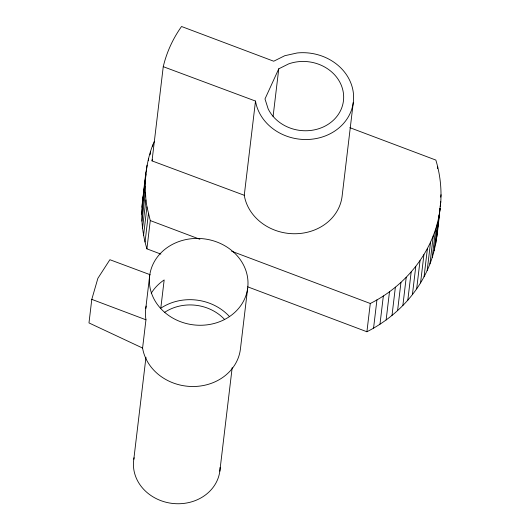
<?xml version="1.0" encoding="UTF-8"?>
<svg xmlns="http://www.w3.org/2000/svg" width="530" height="530" viewBox="0 0 530 530"><rect width="100%" height="100%" fill="white"/><g stroke="black" fill="none" stroke-linecap="round" stroke-linejoin="round"><path stroke-width="0.79" d="M160.855 254.095L146.916 248.842C142.146 233.18 140.616 216.545 142.636 200.287C145.107 180.478 145.955 159.861 154.349 141.384M146.916 248.842L150.281 220.579L146.949 206.839L145.916 199.889L145.107 185.931L146.002 172.018M247.616 286.796L366.912 331.753C394.989 317.496 418.534 293.521 429.923 263.933C437.714 244.131 438.231 222.56 440.788 201.691C441.649 187.666 439.926 173.522 435.845 160.073L349.86 127.67M436.753 236.897L437.416 229.96M150.209 274.745L109.882 259.713L97.878 278.316L91.789 299.37L88.98 322.929L142.583 348.051A49.396 43.328 6.8 0 0 192.098 386.509A49.396 43.328 6.8 0 0 240.368 349.469L247.669 288.227A49.396 43.328 6.8 0 0 179.153 241.468A49.396 43.328 6.8 0 0 169.236 315.86A49.396 43.328 6.8 0 0 247.669 288.227M141.974 207.223L145.346 178.954M143.716 193.397L143.908 191.781M144.1 190.171L144.392 187.746M144.584 186.129L144.968 182.896M145.16 181.286L145.452 178.862M145.737 176.437L146.028 174.019M146.32 171.594L147.088 165.135M141.735 214.193L145.107 185.931M148.301 160.742L148.592 158.318M141.927 221.182L145.299 192.913M150.123 154.826L150.507 151.593M142.543 228.158L145.916 199.889M152.64 146.598L152.832 144.988M353.285 102.475L342.049 196.703A49.396 43.328 6.8 0 1 293.779 233.743A49.396 43.328 6.8 0 1 244.264 195.285L152.024 160.895L163.253 66.674A144.246 126.524 6.8 0 1 181.545 26.5L273.712 61.222L284.769 55.716L297.158 52.967A49.396 43.328 6.8 0 1 353.099 91.14A49.396 43.328 6.8 0 1 311.448 139.238A49.396 43.328 6.8 0 1 255.5 101.064L163.253 66.674M143.584 235.108L146.949 206.839M145.041 242.011L148.407 213.742M145.77 308.453L149.698 275.474M142.583 348.051L145.955 319.789A49.396 43.328 6.8 0 1 146.167 306.068M145.975 357.22L133.719 459.98A43.42 38.087 6.8 0 0 173.913 503.573A43.42 38.087 6.8 0 0 220.122 467.367M244.264 195.285L255.5 101.064M219.831 471.19L232.186 367.608M273.082 116.494L278.767 68.814L288.711 63.865A39.432 34.589 6.8 0 1 340.452 83.369A39.432 34.589 6.8 0 1 319.895 128.339A39.432 34.589 6.8 0 1 268.147 108.842L264.993 98.951L278.767 68.814M366.912 331.753L370.284 303.491C406.749 285.292 435.229 249.65 440.125 208.635M373.564 328.136L376.936 299.867M379.977 324.201L383.349 295.932M386.132 319.961L389.504 291.692M392.008 315.43L395.38 287.161M397.586 310.62L400.958 282.351M402.86 305.545L406.232 277.283M407.808 300.225L411.174 271.956M412.413 294.667L415.785 266.398M416.666 288.89L420.038 260.621M420.555 282.907L423.927 254.638M424.066 276.746L427.438 248.477M437.528 168.527L437.72 166.91M427.193 270.413L430.565 242.144M429.923 263.933L433.295 235.665M432.255 257.322L435.62 229.053M434.169 250.597L437.542 222.335M440.735 197.147L441.02 194.722M435.673 243.787L439.045 215.518M437.515 229.152L437.899 225.919M438.091 224.309L438.959 217.042M439.151 215.425L440.019 208.157M440.211 206.541L440.788 201.691M142.636 200.287L143.358 195.696M150.281 220.579L199.863 239.262M231.623 251.233L370.284 303.491M91.789 299.37L145.955 319.789M152.024 160.895A144.246 126.524 6.8 0 1 152.309 159.696M151.249 293.209A49.396 43.328 6.8 0 1 164.167 279.953L160.795 308.215A49.396 43.328 6.8 0 1 229.536 316.635M164.499 312.435A43.42 38.087 6.8 0 1 224.369 319.239M133.832 459.232A43.42 38.087 6.8 0 1 134.103 457.721"/></g></svg>
